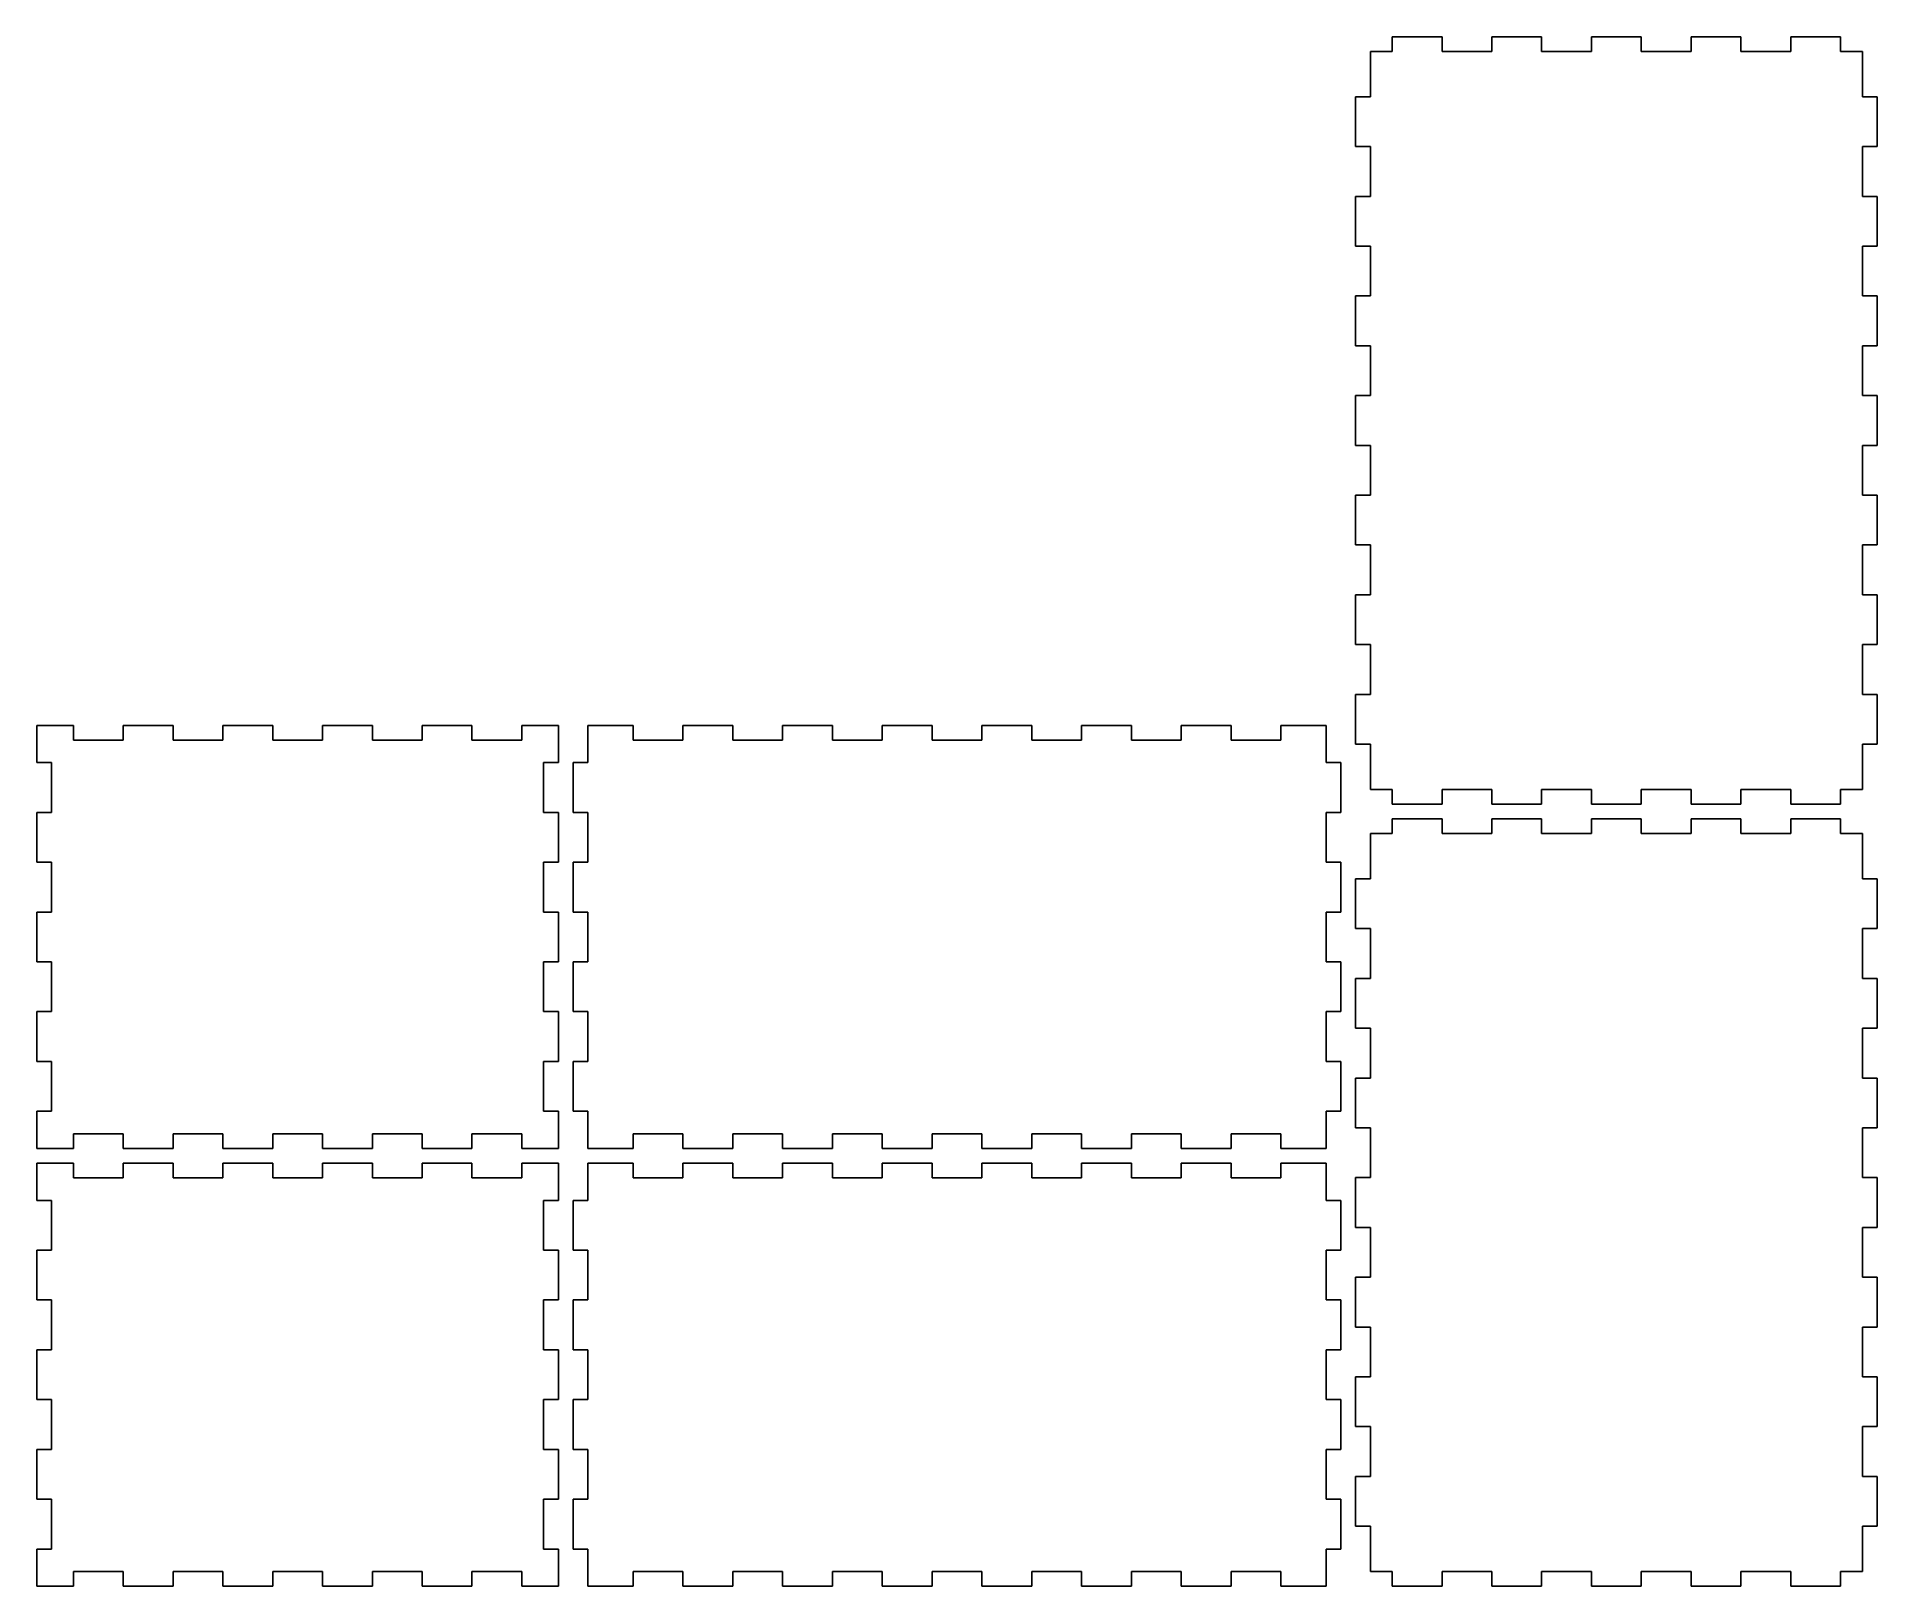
# Model space of a CAD drawing. Header units: millimetres. Extents: x 0 to 374, y 3 to 318.
import ezdxf

# ---------------------------------------------------------------- set-up
doc = ezdxf.new("R2010")
doc.units = ezdxf.units.MM

msp = doc.modelspace()

# ---------------------------------------------------------------- linework, layer by layer
at = {"layer": 'back_outsideCutPath'}
for p, q in [((0, 178), (0, 170.4375)), ((7.4375, 178), (0, 178)), ((7.4375, 175), (7.4375, 178)), ((27.6875, 178), (17.5625, 178)), ((17.5625, 178), (17.5625, 175)), ((27.6875, 175), (27.6875, 178)), ((47.9375, 178), (37.8125, 178)), ((37.8125, 178), (37.8125, 175)), ((47.9375, 175), (47.9375, 178)), ((68.1875, 178), (58.0625, 178)), ((58.0625, 178), (58.0625, 175)), ((68.1875, 175), (68.1875, 178)), ((88.4375, 178), (78.3125, 178)), ((78.3125, 178), (78.3125, 175)), ((88.4375, 175), (88.4375, 178)), ((106, 178), (98.5625, 178)), ((98.5625, 178), (98.5625, 175)), ((106, 170.4375), (106, 178)), ((17.5625, 175), (7.4375, 175)), ((37.8125, 175), (27.6875, 175)), ((58.0625, 175), (47.9375, 175)), ((78.3125, 175), (68.1875, 175)), ((98.5625, 175), (88.4375, 175)), ((0, 170.4375), (3, 170.4375)), ((3, 170.4375), (3, 160.3125)), ((103, 160.3125), (103, 170.4375)), ((103, 170.4375), (106, 170.4375)), ((3, 160.3125), (0, 160.3125)), ((0, 160.3125), (0, 150.1875)), ((106, 160.3125), (103, 160.3125)), ((106, 150.1875), (106, 160.3125)), ((0, 150.1875), (3, 150.1875)), ((3, 150.1875), (3, 140.0625)), ((103, 140.0625), (103, 150.1875)), ((103, 150.1875), (106, 150.1875)), ((3, 140.0625), (0, 140.0625)), ((0, 140.0625), (0, 129.9375)), ((106, 140.0625), (103, 140.0625)), ((106, 129.9375), (106, 140.0625)), ((0, 129.9375), (3, 129.9375)), ((3, 129.9375), (3, 119.8125)), ((103, 119.8125), (103, 129.9375)), ((103, 129.9375), (106, 129.9375)), ((3, 119.8125), (0, 119.8125)), ((0, 119.8125), (0, 109.6875)), ((106, 119.8125), (103, 119.8125)), ((106, 109.6875), (106, 119.8125)), ((0, 109.6875), (3, 109.6875)), ((3, 109.6875), (3, 99.5625)), ((103, 99.5625), (103, 109.6875)), ((103, 109.6875), (106, 109.6875)), ((3, 99.5625), (0, 99.5625)), ((0, 99.5625), (0, 92)), ((106, 99.5625), (103, 99.5625)), ((106, 92), (106, 99.5625)), ((7.4375, 92), (7.4375, 95)), ((7.4375, 95), (17.5625, 95)), ((17.5625, 95), (17.5625, 92)), ((27.6875, 92), (27.6875, 95)), ((27.6875, 95), (37.8125, 95)), ((37.8125, 95), (37.8125, 92)), ((47.9375, 92), (47.9375, 95)), ((47.9375, 95), (58.0625, 95)), ((58.0625, 95), (58.0625, 92)), ((68.1875, 92), (68.1875, 95)), ((68.1875, 95), (78.3125, 95)), ((78.3125, 95), (78.3125, 92)), ((88.4375, 92), (88.4375, 95)), ((88.4375, 95), (98.5625, 95)), ((98.5625, 95), (98.5625, 92)), ((0, 92), (7.4375, 92)), ((17.5625, 92), (27.6875, 92)), ((37.8125, 92), (47.9375, 92)), ((58.0625, 92), (68.1875, 92)), ((78.3125, 92), (88.4375, 92)), ((98.5625, 92), (106, 92))]:
    msp.add_line(p, q, dxfattribs=at)
at = {"layer": 'bottom_outsideCutPath'}
for p, q in [((285.5625, 318), (275.4375, 318)), ((275.4375, 318), (275.4375, 315)), ((285.5625, 315), (285.5625, 318)), ((305.8125, 318), (295.6875, 318)), ((295.6875, 318), (295.6875, 315)), ((305.8125, 315), (305.8125, 318)), ((326.0625, 318), (315.9375, 318)), ((315.9375, 318), (315.9375, 315)), ((326.0625, 315), (326.0625, 318)), ((346.3125, 318), (336.1875, 318)), ((336.1875, 318), (336.1875, 315)), ((346.3125, 315), (346.3125, 318)), ((366.5625, 318), (356.4375, 318)), ((356.4375, 318), (356.4375, 315)), ((366.5625, 315), (366.5625, 318)), ((271, 315), (271, 305.8125)), ((275.4375, 315), (271, 315)), ((295.6875, 315), (285.5625, 315)), ((315.9375, 315), (305.8125, 315)), ((336.1875, 315), (326.0625, 315)), ((356.4375, 315), (346.3125, 315)), ((371, 315), (366.5625, 315)), ((371, 305.8125), (371, 315)), ((271, 305.8125), (268, 305.8125)), ((268, 305.8125), (268, 295.6875)), ((374, 305.8125), (371, 305.8125)), ((374, 295.6875), (374, 305.8125)), ((268, 295.6875), (271, 295.6875)), ((271, 295.6875), (271, 285.5625)), ((371, 285.5625), (371, 295.6875)), ((371, 295.6875), (374, 295.6875)), ((271, 285.5625), (268, 285.5625)), ((268, 285.5625), (268, 275.4375)), ((374, 285.5625), (371, 285.5625)), ((374, 275.4375), (374, 285.5625)), ((268, 275.4375), (271, 275.4375)), ((271, 275.4375), (271, 265.3125)), ((371, 265.3125), (371, 275.4375)), ((371, 275.4375), (374, 275.4375)), ((271, 265.3125), (268, 265.3125)), ((268, 265.3125), (268, 255.1875)), ((374, 265.3125), (371, 265.3125)), ((374, 255.1875), (374, 265.3125)), ((268, 255.1875), (271, 255.1875)), ((271, 255.1875), (271, 245.0625)), ((371, 245.0625), (371, 255.1875)), ((371, 255.1875), (374, 255.1875)), ((271, 245.0625), (268, 245.0625)), ((268, 245.0625), (268, 234.9375)), ((374, 245.0625), (371, 245.0625)), ((374, 234.9375), (374, 245.0625)), ((268, 234.9375), (271, 234.9375)), ((271, 234.9375), (271, 224.8125)), ((371, 224.8125), (371, 234.9375)), ((371, 234.9375), (374, 234.9375)), ((271, 224.8125), (268, 224.8125)), ((268, 224.8125), (268, 214.6875)), ((374, 224.8125), (371, 224.8125)), ((374, 214.6875), (374, 224.8125)), ((268, 214.6875), (271, 214.6875)), ((271, 214.6875), (271, 204.5625)), ((371, 204.5625), (371, 214.6875)), ((371, 214.6875), (374, 214.6875)), ((271, 204.5625), (268, 204.5625)), ((268, 204.5625), (268, 194.4375)), ((374, 204.5625), (371, 204.5625)), ((374, 194.4375), (374, 204.5625)), ((268, 194.4375), (271, 194.4375)), ((271, 194.4375), (271, 184.3125)), ((371, 184.3125), (371, 194.4375)), ((371, 194.4375), (374, 194.4375)), ((271, 184.3125), (268, 184.3125)), ((268, 184.3125), (268, 174.1875)), ((374, 184.3125), (371, 184.3125)), ((374, 174.1875), (374, 184.3125)), ((268, 174.1875), (271, 174.1875)), ((271, 174.1875), (271, 165)), ((371, 165), (371, 174.1875)), ((371, 174.1875), (374, 174.1875)), ((271, 165), (275.4375, 165)), ((275.4375, 165), (275.4375, 162)), ((285.5625, 162), (285.5625, 165)), ((285.5625, 165), (295.6875, 165)), ((295.6875, 165), (295.6875, 162)), ((305.8125, 162), (305.8125, 165)), ((305.8125, 165), (315.9375, 165)), ((315.9375, 165), (315.9375, 162)), ((326.0625, 162), (326.0625, 165)), ((326.0625, 165), (336.1875, 165)), ((336.1875, 165), (336.1875, 162)), ((346.3125, 162), (346.3125, 165)), ((346.3125, 165), (356.4375, 165)), ((356.4375, 165), (356.4375, 162)), ((366.5625, 162), (366.5625, 165)), ((366.5625, 165), (371, 165)), ((275.4375, 162), (285.5625, 162)), ((295.6875, 162), (305.8125, 162)), ((315.9375, 162), (326.0625, 162)), ((336.1875, 162), (346.3125, 162)), ((356.4375, 162), (366.5625, 162))]:
    msp.add_line(p, q, dxfattribs=at)
at = {"layer": 'front_outsideCutPath'}
for p, q in [((0, 89), (0, 81.4375)), ((7.4375, 89), (0, 89)), ((7.4375, 86), (7.4375, 89)), ((27.6875, 89), (17.5625, 89)), ((17.5625, 89), (17.5625, 86)), ((27.6875, 86), (27.6875, 89)), ((47.9375, 89), (37.8125, 89)), ((37.8125, 89), (37.8125, 86)), ((47.9375, 86), (47.9375, 89)), ((68.1875, 89), (58.0625, 89)), ((58.0625, 89), (58.0625, 86)), ((68.1875, 86), (68.1875, 89)), ((88.4375, 89), (78.3125, 89)), ((78.3125, 89), (78.3125, 86)), ((88.4375, 86), (88.4375, 89)), ((106, 89), (98.5625, 89)), ((98.5625, 89), (98.5625, 86)), ((106, 81.4375), (106, 89)), ((17.5625, 86), (7.4375, 86)), ((37.8125, 86), (27.6875, 86)), ((58.0625, 86), (47.9375, 86)), ((78.3125, 86), (68.1875, 86)), ((98.5625, 86), (88.4375, 86)), ((0, 81.4375), (3, 81.4375)), ((3, 81.4375), (3, 71.3125)), ((103, 71.3125), (103, 81.4375)), ((103, 81.4375), (106, 81.4375)), ((3, 71.3125), (0, 71.3125)), ((0, 71.3125), (0, 61.1875)), ((106, 71.3125), (103, 71.3125)), ((106, 61.1875), (106, 71.3125)), ((0, 61.1875), (3, 61.1875)), ((3, 61.1875), (3, 51.0625)), ((103, 51.0625), (103, 61.1875)), ((103, 61.1875), (106, 61.1875)), ((3, 51.0625), (0, 51.0625)), ((0, 51.0625), (0, 40.9375)), ((106, 51.0625), (103, 51.0625)), ((106, 40.9375), (106, 51.0625)), ((0, 40.9375), (3, 40.9375)), ((3, 40.9375), (3, 30.8125)), ((103, 30.8125), (103, 40.9375)), ((103, 40.9375), (106, 40.9375)), ((3, 30.8125), (0, 30.8125)), ((0, 30.8125), (0, 20.6875)), ((106, 30.8125), (103, 30.8125)), ((106, 20.6875), (106, 30.8125)), ((0, 20.6875), (3, 20.6875)), ((3, 20.6875), (3, 10.5625)), ((103, 10.5625), (103, 20.6875)), ((103, 20.6875), (106, 20.6875)), ((3, 10.5625), (0, 10.5625)), ((0, 10.5625), (0, 3)), ((106, 10.5625), (103, 10.5625)), ((106, 3), (106, 10.5625)), ((7.4375, 3), (7.4375, 6)), ((7.4375, 6), (17.5625, 6)), ((17.5625, 6), (17.5625, 3)), ((27.6875, 3), (27.6875, 6)), ((27.6875, 6), (37.8125, 6)), ((37.8125, 6), (37.8125, 3)), ((47.9375, 3), (47.9375, 6)), ((47.9375, 6), (58.0625, 6)), ((58.0625, 6), (58.0625, 3)), ((68.1875, 3), (68.1875, 6)), ((68.1875, 6), (78.3125, 6)), ((78.3125, 6), (78.3125, 3)), ((88.4375, 3), (88.4375, 6)), ((88.4375, 6), (98.5625, 6)), ((98.5625, 6), (98.5625, 3)), ((0, 3), (7.4375, 3)), ((17.5625, 3), (27.6875, 3)), ((37.8125, 3), (47.9375, 3)), ((58.0625, 3), (68.1875, 3)), ((78.3125, 3), (88.4375, 3)), ((98.5625, 3), (106, 3))]:
    msp.add_line(p, q, dxfattribs=at)
at = {"layer": 'left_outsideCutPath'}
for p, q in [((112, 89), (112, 81.4375)), ((121.1875, 89), (112, 89)), ((121.1875, 86), (121.1875, 89)), ((141.4375, 89), (131.3125, 89)), ((131.3125, 89), (131.3125, 86)), ((141.4375, 86), (141.4375, 89)), ((161.6875, 89), (151.5625, 89)), ((151.5625, 89), (151.5625, 86)), ((161.6875, 86), (161.6875, 89)), ((181.9375, 89), (171.8125, 89)), ((171.8125, 89), (171.8125, 86)), ((181.9375, 86), (181.9375, 89)), ((202.1875, 89), (192.0625, 89)), ((192.0625, 89), (192.0625, 86)), ((202.1875, 86), (202.1875, 89)), ((222.4375, 89), (212.3125, 89)), ((212.3125, 89), (212.3125, 86)), ((222.4375, 86), (222.4375, 89)), ((242.6875, 89), (232.5625, 89)), ((232.5625, 89), (232.5625, 86)), ((242.6875, 86), (242.6875, 89)), ((262, 89), (252.8125, 89)), ((252.8125, 89), (252.8125, 86)), ((262, 81.4375), (262, 89)), ((131.3125, 86), (121.1875, 86)), ((151.5625, 86), (141.4375, 86)), ((171.8125, 86), (161.6875, 86)), ((192.0625, 86), (181.9375, 86)), ((212.3125, 86), (202.1875, 86)), ((232.5625, 86), (222.4375, 86)), ((252.8125, 86), (242.6875, 86)), ((112, 81.4375), (109, 81.4375)), ((109, 81.4375), (109, 71.3125)), ((265, 81.4375), (262, 81.4375)), ((265, 71.3125), (265, 81.4375)), ((109, 71.3125), (112, 71.3125)), ((112, 71.3125), (112, 61.1875)), ((262, 61.1875), (262, 71.3125)), ((262, 71.3125), (265, 71.3125)), ((112, 61.1875), (109, 61.1875)), ((109, 61.1875), (109, 51.0625)), ((265, 61.1875), (262, 61.1875)), ((265, 51.0625), (265, 61.1875)), ((109, 51.0625), (112, 51.0625)), ((112, 51.0625), (112, 40.9375)), ((262, 40.9375), (262, 51.0625)), ((262, 51.0625), (265, 51.0625)), ((112, 40.9375), (109, 40.9375)), ((109, 40.9375), (109, 30.8125)), ((265, 40.9375), (262, 40.9375)), ((265, 30.8125), (265, 40.9375)), ((109, 30.8125), (112, 30.8125)), ((112, 30.8125), (112, 20.6875)), ((262, 20.6875), (262, 30.8125)), ((262, 30.8125), (265, 30.8125)), ((112, 20.6875), (109, 20.6875)), ((109, 20.6875), (109, 10.5625)), ((265, 20.6875), (262, 20.6875)), ((265, 10.5625), (265, 20.6875)), ((109, 10.5625), (112, 10.5625)), ((112, 10.5625), (112, 3)), ((262, 3), (262, 10.5625)), ((262, 10.5625), (265, 10.5625)), ((121.1875, 3), (121.1875, 6)), ((121.1875, 6), (131.3125, 6)), ((131.3125, 6), (131.3125, 3)), ((141.4375, 3), (141.4375, 6)), ((141.4375, 6), (151.5625, 6)), ((151.5625, 6), (151.5625, 3)), ((161.6875, 3), (161.6875, 6)), ((161.6875, 6), (171.8125, 6)), ((171.8125, 6), (171.8125, 3)), ((181.9375, 3), (181.9375, 6)), ((181.9375, 6), (192.0625, 6)), ((192.0625, 6), (192.0625, 3)), ((202.1875, 3), (202.1875, 6)), ((202.1875, 6), (212.3125, 6)), ((212.3125, 6), (212.3125, 3)), ((222.4375, 3), (222.4375, 6)), ((222.4375, 6), (232.5625, 6)), ((232.5625, 6), (232.5625, 3)), ((242.6875, 3), (242.6875, 6)), ((242.6875, 6), (252.8125, 6)), ((252.8125, 6), (252.8125, 3)), ((112, 3), (121.1875, 3)), ((131.3125, 3), (141.4375, 3)), ((151.5625, 3), (161.6875, 3)), ((171.8125, 3), (181.9375, 3)), ((192.0625, 3), (202.1875, 3)), ((212.3125, 3), (222.4375, 3)), ((232.5625, 3), (242.6875, 3)), ((252.8125, 3), (262, 3))]:
    msp.add_line(p, q, dxfattribs=at)
at = {"layer": 'right_outsideCutPath'}
for p, q in [((112, 178), (112, 170.4375)), ((121.1875, 178), (112, 178)), ((121.1875, 175), (121.1875, 178)), ((141.4375, 178), (131.3125, 178)), ((131.3125, 178), (131.3125, 175)), ((141.4375, 175), (141.4375, 178)), ((161.6875, 178), (151.5625, 178)), ((151.5625, 178), (151.5625, 175)), ((161.6875, 175), (161.6875, 178)), ((181.9375, 178), (171.8125, 178)), ((171.8125, 178), (171.8125, 175)), ((181.9375, 175), (181.9375, 178)), ((202.1875, 178), (192.0625, 178)), ((192.0625, 178), (192.0625, 175)), ((202.1875, 175), (202.1875, 178)), ((222.4375, 178), (212.3125, 178)), ((212.3125, 178), (212.3125, 175)), ((222.4375, 175), (222.4375, 178)), ((242.6875, 178), (232.5625, 178)), ((232.5625, 178), (232.5625, 175)), ((242.6875, 175), (242.6875, 178)), ((262, 178), (252.8125, 178)), ((252.8125, 178), (252.8125, 175)), ((262, 170.4375), (262, 178)), ((131.3125, 175), (121.1875, 175)), ((151.5625, 175), (141.4375, 175)), ((171.8125, 175), (161.6875, 175)), ((192.0625, 175), (181.9375, 175)), ((212.3125, 175), (202.1875, 175)), ((232.5625, 175), (222.4375, 175)), ((252.8125, 175), (242.6875, 175)), ((112, 170.4375), (109, 170.4375)), ((109, 170.4375), (109, 160.3125)), ((265, 170.4375), (262, 170.4375)), ((265, 160.3125), (265, 170.4375)), ((109, 160.3125), (112, 160.3125)), ((112, 160.3125), (112, 150.1875)), ((262, 150.1875), (262, 160.3125)), ((262, 160.3125), (265, 160.3125)), ((112, 150.1875), (109, 150.1875)), ((109, 150.1875), (109, 140.0625)), ((265, 150.1875), (262, 150.1875)), ((265, 140.0625), (265, 150.1875)), ((109, 140.0625), (112, 140.0625)), ((112, 140.0625), (112, 129.9375)), ((262, 129.9375), (262, 140.0625)), ((262, 140.0625), (265, 140.0625)), ((112, 129.9375), (109, 129.9375)), ((109, 129.9375), (109, 119.8125)), ((265, 129.9375), (262, 129.9375)), ((265, 119.8125), (265, 129.9375)), ((109, 119.8125), (112, 119.8125)), ((112, 119.8125), (112, 109.6875)), ((262, 109.6875), (262, 119.8125)), ((262, 119.8125), (265, 119.8125)), ((112, 109.6875), (109, 109.6875)), ((109, 109.6875), (109, 99.5625)), ((265, 109.6875), (262, 109.6875)), ((265, 99.5625), (265, 109.6875)), ((109, 99.5625), (112, 99.5625)), ((112, 99.5625), (112, 92)), ((262, 92), (262, 99.5625)), ((262, 99.5625), (265, 99.5625)), ((121.1875, 92), (121.1875, 95)), ((121.1875, 95), (131.3125, 95)), ((131.3125, 95), (131.3125, 92)), ((141.4375, 92), (141.4375, 95)), ((141.4375, 95), (151.5625, 95)), ((151.5625, 95), (151.5625, 92)), ((161.6875, 92), (161.6875, 95)), ((161.6875, 95), (171.8125, 95)), ((171.8125, 95), (171.8125, 92)), ((181.9375, 92), (181.9375, 95)), ((181.9375, 95), (192.0625, 95)), ((192.0625, 95), (192.0625, 92)), ((202.1875, 92), (202.1875, 95)), ((202.1875, 95), (212.3125, 95)), ((212.3125, 95), (212.3125, 92)), ((222.4375, 92), (222.4375, 95)), ((222.4375, 95), (232.5625, 95)), ((232.5625, 95), (232.5625, 92)), ((242.6875, 92), (242.6875, 95)), ((242.6875, 95), (252.8125, 95)), ((252.8125, 95), (252.8125, 92)), ((112, 92), (121.1875, 92)), ((131.3125, 92), (141.4375, 92)), ((151.5625, 92), (161.6875, 92)), ((171.8125, 92), (181.9375, 92)), ((192.0625, 92), (202.1875, 92)), ((212.3125, 92), (222.4375, 92)), ((232.5625, 92), (242.6875, 92)), ((252.8125, 92), (262, 92))]:
    msp.add_line(p, q, dxfattribs=at)
at = {"layer": 'top_outsideCutPath'}
for p, q in [((285.5625, 159), (275.4375, 159)), ((275.4375, 159), (275.4375, 156)), ((285.5625, 156), (285.5625, 159)), ((305.8125, 159), (295.6875, 159)), ((295.6875, 159), (295.6875, 156)), ((305.8125, 156), (305.8125, 159)), ((326.0625, 159), (315.9375, 159)), ((315.9375, 159), (315.9375, 156)), ((326.0625, 156), (326.0625, 159)), ((346.3125, 159), (336.1875, 159)), ((336.1875, 159), (336.1875, 156)), ((346.3125, 156), (346.3125, 159)), ((366.5625, 159), (356.4375, 159)), ((356.4375, 159), (356.4375, 156)), ((366.5625, 156), (366.5625, 159)), ((271, 156), (271, 146.8125)), ((275.4375, 156), (271, 156)), ((295.6875, 156), (285.5625, 156)), ((315.9375, 156), (305.8125, 156)), ((336.1875, 156), (326.0625, 156)), ((356.4375, 156), (346.3125, 156)), ((371, 156), (366.5625, 156)), ((371, 146.8125), (371, 156)), ((271, 146.8125), (268, 146.8125)), ((268, 146.8125), (268, 136.6875)), ((374, 146.8125), (371, 146.8125)), ((374, 136.6875), (374, 146.8125)), ((268, 136.6875), (271, 136.6875)), ((271, 136.6875), (271, 126.5625)), ((371, 126.5625), (371, 136.6875)), ((371, 136.6875), (374, 136.6875)), ((271, 126.5625), (268, 126.5625)), ((268, 126.5625), (268, 116.4375)), ((374, 126.5625), (371, 126.5625)), ((374, 116.4375), (374, 126.5625)), ((268, 116.4375), (271, 116.4375)), ((271, 116.4375), (271, 106.3125)), ((371, 106.3125), (371, 116.4375)), ((371, 116.4375), (374, 116.4375)), ((271, 106.3125), (268, 106.3125)), ((268, 106.3125), (268, 96.1875)), ((374, 106.3125), (371, 106.3125)), ((374, 96.1875), (374, 106.3125)), ((268, 96.1875), (271, 96.1875)), ((271, 96.1875), (271, 86.0625)), ((371, 86.0625), (371, 96.1875)), ((371, 96.1875), (374, 96.1875)), ((271, 86.0625), (268, 86.0625)), ((268, 86.0625), (268, 75.9375)), ((374, 86.0625), (371, 86.0625)), ((374, 75.9375), (374, 86.0625)), ((268, 75.9375), (271, 75.9375)), ((271, 75.9375), (271, 65.8125)), ((371, 65.8125), (371, 75.9375)), ((371, 75.9375), (374, 75.9375)), ((271, 65.8125), (268, 65.8125)), ((268, 65.8125), (268, 55.6875)), ((374, 65.8125), (371, 65.8125)), ((374, 55.6875), (374, 65.8125)), ((268, 55.6875), (271, 55.6875)), ((271, 55.6875), (271, 45.5625)), ((371, 45.5625), (371, 55.6875)), ((371, 55.6875), (374, 55.6875)), ((271, 45.5625), (268, 45.5625)), ((268, 45.5625), (268, 35.4375)), ((374, 45.5625), (371, 45.5625)), ((374, 35.4375), (374, 45.5625)), ((268, 35.4375), (271, 35.4375)), ((271, 35.4375), (271, 25.3125)), ((371, 25.3125), (371, 35.4375)), ((371, 35.4375), (374, 35.4375)), ((271, 25.3125), (268, 25.3125)), ((268, 25.3125), (268, 15.1875)), ((374, 25.3125), (371, 25.3125)), ((374, 15.1875), (374, 25.3125)), ((268, 15.1875), (271, 15.1875)), ((271, 15.1875), (271, 6)), ((371, 6), (371, 15.1875)), ((371, 15.1875), (374, 15.1875)), ((271, 6), (275.4375, 6)), ((275.4375, 6), (275.4375, 3)), ((285.5625, 3), (285.5625, 6)), ((285.5625, 6), (295.6875, 6)), ((295.6875, 6), (295.6875, 3)), ((305.8125, 3), (305.8125, 6)), ((305.8125, 6), (315.9375, 6)), ((315.9375, 6), (315.9375, 3)), ((326.0625, 3), (326.0625, 6)), ((326.0625, 6), (336.1875, 6)), ((336.1875, 6), (336.1875, 3)), ((346.3125, 3), (346.3125, 6)), ((346.3125, 6), (356.4375, 6)), ((356.4375, 6), (356.4375, 3)), ((366.5625, 3), (366.5625, 6)), ((366.5625, 6), (371, 6)), ((275.4375, 3), (285.5625, 3)), ((295.6875, 3), (305.8125, 3)), ((315.9375, 3), (326.0625, 3)), ((336.1875, 3), (346.3125, 3)), ((356.4375, 3), (366.5625, 3))]:
    msp.add_line(p, q, dxfattribs=at)

doc.saveas('drawing.dxf')
